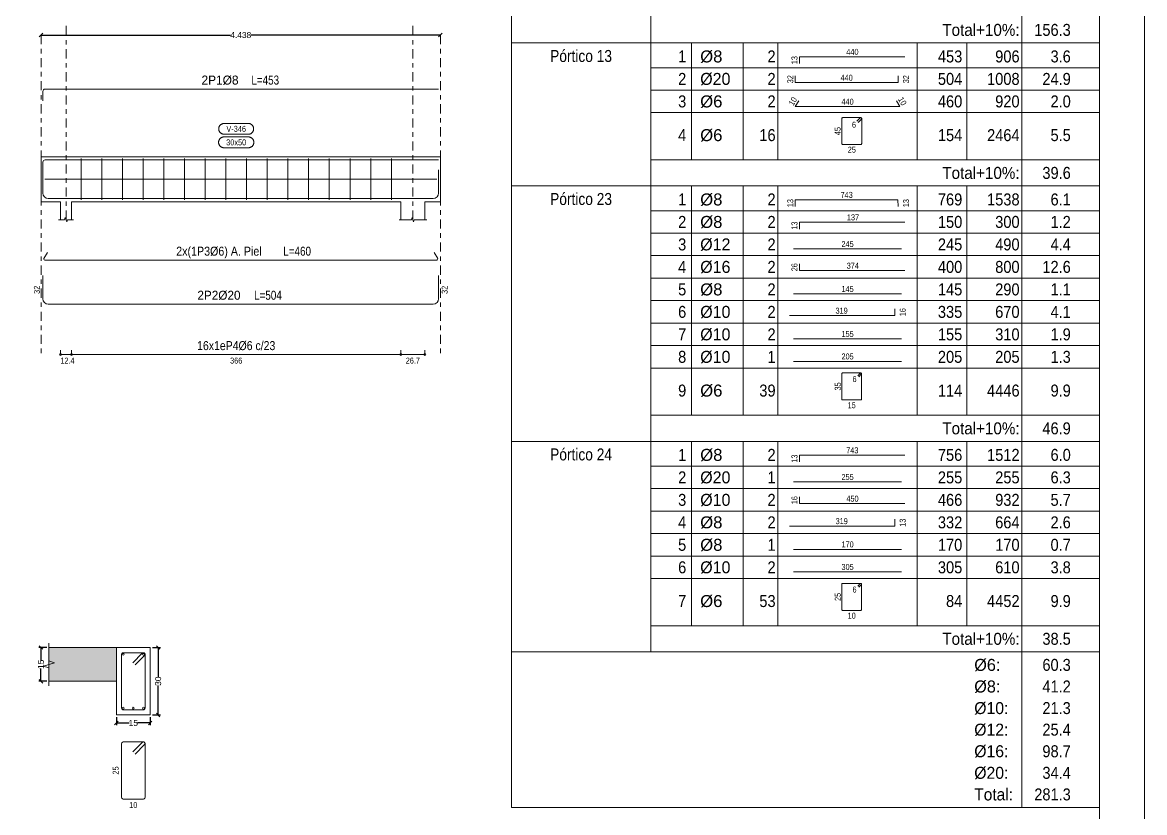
# Model space of a CAD drawing. Header units: millimetres. Extents: x 3 to 479, y -191 to 120.
# Drawn here: x 134.79 to 159.73, y -17.7 to -0.13 of the extents above; entities that cross this region are included whole.
import ezdxf
from ezdxf.enums import TextEntityAlignment as Align

# ---------------------------------------------------------------- set-up
doc = ezdxf.new("R2010")
doc.units = ezdxf.units.MM
doc.linetypes.add('CYPE_RAYAPUNTO', pattern=[0.4125, 0.2025, -0.105, 0, -0.105])
for name, color, linetype, lineweight in [('ALZ_ARM_LONG_ARM_TEXTOS', 3, 'Continuous', 9), ('ALZ_ARM_LONG_TXT_LONG', 3, 'Continuous', 9), ('ALZ_ARM_TRANS_TXT_EST', 3, 'Continuous', 9), ('ALZ_CONT_NUDOS', 122, 'Continuous', 9), ('ALZ_CONT_VIG_HORMIGON', 2, 'Continuous', 9), ('ALZ_COT_COT_ANCLAJES', 3, 'Continuous', 0), ('ALZ_COT_COT_EST', 3, 'Continuous', 0), ('ALZ_COT_COT_LIN_APOYOS', 2, 'CYPE_RAYAPUNTO', 0), ('ALZ_COT_LONGITUD_PROYECTADA', 122, 'Continuous', 0), ('ALZ_COT_TEXTOS_ESTRIBOS', 122, 'Continuous', 0), ('ALZ_REF_COT_LIN_AUX_COTA', 2, 'CYPE_RAYAPUNTO', 9), ('ALZ_REF_REF_NOMBRE', 3, 'Continuous', 9), ('ALZ_REF_TEXTO_REF_NOMBRE', 3, 'Continuous', 9), ('ARM_LONGITUDINAL_Ø20', 30, 'Continuous', 9), ('ARM_LONGITUDINAL_Ø6', 151, 'Continuous', 9), ('ARM_LONGITUDINAL_Ø8', 32, 'Continuous', 9), ('ARM_TRANSVERSAL_Ø6', 151, 'Continuous', 9), ('DESPIECES_TABLA', 7, 'Continuous', 9), ('RECUAD_LIMITES', 2, 'Continuous', 0), ('RECUAD_MARCO', 1, 'Continuous', 20), ('SEC_CONT_FORJADOS_SECCION', 8, 'Continuous', 9), ('SEC_CONT_VIG_HORMIGON_SECCION', 2, 'Continuous', 9), ('SEC_COTAS_SEC_DIM_VIGA', 122, 'Continuous', 0), ('SEC_COTAS_TEXTOS_DESPIECE_ESTRIBADO', 122, 'Continuous', 0), ('TABLAS', 1, 'Continuous', 9), ('TEXTO_TABLAS', 1, 'Continuous', 0), ('TEXTOS_COTAS_DESPIECES_TABLA', 1, 'Continuous', 0)]:
    doc.layers.add(name, color=color, linetype=linetype, lineweight=lineweight)
doc.styles.add('CYPETXT_0.2_romans', font='arial.ttf', dxfattribs={"height": 0.133333})
doc.styles.add('CYPETXT_romans', font='arial.ttf', dxfattribs={"height": 0.2})
doc.dimstyles.new('cype_oblique', dxfattribs={"dimtxt": 0.18, "dimasz": 0.18, "dimexe": 0.05, "dimexo": 0.05, "dimgap": 0, "dimtad": 0, "dimdec": 4, "dimzin": 0, "dimdsep": 46, "dimtxsty": 'CYPETXT_0.2_romans', "dimblk": 'OBLIQUE', "dimtsz": 0.04, "dimcen": 0.09, "dimadec": 0, "dimazin": 0, "dimtfac": 1, "dimtdec": 4, "dimtofl": 0, "dimtmove": 2, "dimatfit": 3, "dimfxl": 1, "dimtolj": 1, "dimtzin": 0, "dimarcsym": 0})

# ---------------------------------------------------------------- blocks, each defined once
blk = doc.blocks.new('*D942')
at = {"layer": 'ALZ_COT_LONGITUD_PROYECTADA', "color": 0, "lineweight": -2, "transparency": 16777216}
for p, q in [((135.162, -0.454), (135.242, -0.374)), ((135.202, -0.414), (139.412, -0.414)), ((144.079, -0.414), (139.868, -0.414)), ((144.039, -0.454), (144.119, -0.374))]:
    blk.add_line(p, q, dxfattribs=at)
at = {"layer": 'Defpoints', "color": 0, "transparency": 16777216}
for p in [(135.202, -0.414), (135.202, -0.414), (144.079, -0.414)]:
    blk.add_point(p, dxfattribs=at)
at = {"layer": 'ALZ_COT_LONGITUD_PROYECTADA', "color": 0, "transparency": 16777216, "insert": (139.64, -0.414), "char_height": 0.1333, "attachment_point": 5, "style": 'CYPETXT_0.2_romans'}
blk.add_mtext('\\A1;4.438', dxfattribs=at)
blk = doc.blocks.new('_OBLIQUE')
at = {"color": 0, "linetype": 'ByBlock', "lineweight": -2}
blk.add_line((-0.5, -0.5), (0.5, 0.5), dxfattribs=at)
blk = doc.blocks.new('*D964')
at = {"layer": 'Defpoints', "color": 0, "transparency": 16777216}
for p in [(136.876, -15.531), (137.626, -15.531), (137.626, -15.709)]:
    blk.add_point(p, dxfattribs=at)
at = {"layer": 'SEC_COTAS_SEC_DIM_VIGA', "color": 0, "lineweight": -2, "transparency": 16777216}
for p, q in [((136.836, -15.749), (136.916, -15.669)), ((136.876, -15.581), (136.876, -15.759)), ((136.876, -15.709), (137.162, -15.709)), ((137.626, -15.709), (137.341, -15.709)), ((137.586, -15.749), (137.666, -15.669)), ((137.626, -15.581), (137.626, -15.759))]:
    blk.add_line(p, q, dxfattribs=at)
at = {"layer": 'SEC_COTAS_SEC_DIM_VIGA', "color": 0, "transparency": 16777216, "insert": (137.251, -15.709), "char_height": 0.1333, "attachment_point": 5, "style": 'CYPETXT_0.2_romans'}
blk.add_mtext('\\A1;15', dxfattribs=at)
blk = doc.blocks.new('*D965')
at = {"layer": 'Defpoints', "color": 0, "transparency": 16777216}
for p in [(135.199, -14.031), (135.376, -14.031), (135.376, -14.781)]:
    blk.add_point(p, dxfattribs=at)
at = {"layer": 'SEC_COTAS_SEC_DIM_VIGA', "color": 0, "lineweight": -2, "transparency": 16777216}
for p, q in [((135.326, -14.031), (135.149, -14.031)), ((135.239, -14.071), (135.159, -13.991)), ((135.199, -14.031), (135.199, -14.317)), ((135.199, -14.781), (135.199, -14.496)), ((135.326, -14.781), (135.149, -14.781)), ((135.239, -14.821), (135.159, -14.741))]:
    blk.add_line(p, q, dxfattribs=at)
at = {"layer": 'SEC_COTAS_SEC_DIM_VIGA', "color": 0, "transparency": 16777216, "insert": (135.199, -14.406), "char_height": 0.1333, "attachment_point": 5, "rotation": 90, "style": 'CYPETXT_0.2_romans'}
blk.add_mtext('\\A1;15', dxfattribs=at)
blk = doc.blocks.new('*D966')
at = {"layer": 'Defpoints', "color": 0, "transparency": 16777216}
for p in [(137.626, -14.031), (137.804, -14.031), (137.626, -15.531)]:
    blk.add_point(p, dxfattribs=at)
at = {"layer": 'SEC_COTAS_SEC_DIM_VIGA', "color": 0, "lineweight": -2, "transparency": 16777216}
for p, q in [((137.676, -14.031), (137.854, -14.031)), ((137.844, -14.071), (137.764, -13.991)), ((137.804, -14.031), (137.804, -14.686)), ((137.804, -15.531), (137.804, -14.877)), ((137.676, -15.531), (137.854, -15.531)), ((137.844, -15.571), (137.764, -15.491))]:
    blk.add_line(p, q, dxfattribs=at)
at = {"layer": 'SEC_COTAS_SEC_DIM_VIGA', "color": 0, "transparency": 16777216, "insert": (137.804, -14.781), "char_height": 0.1333, "attachment_point": 5, "rotation": 90, "style": 'CYPETXT_0.2_romans'}
blk.add_mtext('\\A1;30', dxfattribs=at)

msp = doc.modelspace()

# ---------------------------------------------------------------- hatches: boundary and pattern name
at = {"layer": 'SEC_CONT_FORJADOS_SECCION', "true_color": 0xdad7d3}
msp.add_hatch(color=254, dxfattribs=at).paths.add_polyline_path([(135.37638, -14.78136), (136.87638, -14.78136), (136.87638, -14.03136), (135.37638, -14.03136)])

# ---------------------------------------------------------------- linework, layer by layer
at = {"layer": 'ALZ_CONT_NUDOS'}
for p, q in [((135.63061, -4.11866), (135.63061, -4.51866)), ((135.87952, -4.11866), (135.87952, -4.51866)), ((143.19778, -4.11866), (143.19778, -4.51866)), ((143.73264, -4.11866), (143.73264, -4.51866))]:
    msp.add_line(p, q, dxfattribs=at)
for points in [[(135.87952, -3.11866), (135.63061, -3.11866), (135.20168, -3.11866), (135.20168, -4.11866), (135.63061, -4.11866)], [(143.19778, -3.11866), (143.73264, -3.11866), (144.0786, -3.11866), (144.0786, -4.11866), (143.73264, -4.11866)], [(135.59061, -4.51866), (135.72506, -4.51866), (135.74006, -4.46866), (135.77006, -4.56866), (135.78506, -4.51866), (135.91952, -4.51866)], [(143.15778, -4.51866), (143.43521, -4.51866), (143.45021, -4.46866), (143.48021, -4.56866), (143.49521, -4.51866), (143.77264, -4.51866)]]:
    msp.add_lwpolyline(points, dxfattribs=at)
at = {"layer": 'ALZ_CONT_VIG_HORMIGON'}
for p, q in [((135.87952, -3.11866), (143.19778, -3.11866)), ((135.87952, -4.11866), (143.19778, -4.11866))]:
    msp.add_line(p, q, dxfattribs=at)
at = {"layer": 'ALZ_COT_COT_EST'}
for p, q in [((135.63061, -7.51866), (135.63061, -7.41866)), ((135.87952, -7.51866), (135.87952, -7.41866)), ((143.19778, -7.51866), (143.19778, -7.41866))]:
    msp.add_line(p, q, dxfattribs=at)
for points in [[(135.63061, -7.51866), (135.87952, -7.51866), (135.87952, -7.41866)], [(135.87952, -7.51866), (143.19778, -7.51866), (143.19778, -7.41866)], [(143.19778, -7.51866), (143.73264, -7.51866), (143.73264, -7.41866)]]:
    msp.add_lwpolyline(points, dxfattribs=at)
for centre in [(135.63061, -7.51866), (135.87952, -7.51866), (135.87952, -7.51866), (143.19778, -7.51866), (143.19778, -7.51866), (143.73264, -7.51866)]:
    msp.add_circle(centre, 0.02, dxfattribs=at)
at = {"layer": 'ALZ_COT_COT_LIN_APOYOS'}
for p, q in [((135.20168, -0.41404), (135.20168, -7.51866)), ((144.0786, -0.41404), (144.0786, -7.51866))]:
    msp.add_line(p, q, dxfattribs=at)
at = {"layer": 'ALZ_REF_COT_LIN_AUX_COTA'}
for p, q in [((135.75506, -0.41404), (135.75506, -0.11404)), ((143.46521, -0.41404), (143.46521, -0.11404)), ((135.75506, -4.51866), (135.75506, -0.41404)), ((143.46521, -4.51866), (143.46521, -0.41404))]:
    msp.add_line(p, q, dxfattribs=at)
at = {"layer": 'ALZ_REF_REF_NOMBRE'}
for points in [[(139.80665, -2.37866), (139.81466, -2.37893), (139.82264, -2.37973), (139.83055, -2.38106), (139.83835, -2.38292), (139.84601, -2.3853), (139.85349, -2.38818), (139.86077, -2.39156), (139.8678, -2.39541), (139.87456, -2.39972), (139.88102, -2.40448), (139.88714, -2.40966), (139.89291, -2.41523), (139.89829, -2.42118), (139.90326, -2.42748), (139.90779, -2.43409), (139.91188, -2.44099), (139.9155, -2.44815), (139.91863, -2.45553), (139.92126, -2.4631), (139.92338, -2.47084), (139.92498, -2.4787), (139.92605, -2.48665), (139.92658, -2.49465), (139.92658, -2.50267), (139.92605, -2.51067), (139.92498, -2.51862), (139.92338, -2.52648), (139.92126, -2.53421), (139.91863, -2.54179), (139.9155, -2.54917), (139.91188, -2.55633), (139.90779, -2.56323), (139.90326, -2.56984), (139.89829, -2.57613), (139.89291, -2.58208), (139.88714, -2.58766), (139.88102, -2.59283), (139.87456, -2.59759), (139.8678, -2.60191), (139.86077, -2.60576), (139.85349, -2.60914), (139.84601, -2.61202), (139.83835, -2.61439), (139.83055, -2.61625), (139.82264, -2.61759), (139.81466, -2.61839), (139.80665, -2.61866), (139.27065, -2.61866), (139.26263, -2.61839), (139.25465, -2.61759), (139.24675, -2.61625), (139.23894, -2.61439), (139.23128, -2.61202), (139.2238, -2.60914), (139.21653, -2.60576), (139.20949, -2.60191), (139.20273, -2.59759), (139.19628, -2.59283), (139.19015, -2.58766), (139.18439, -2.58208), (139.17901, -2.57613), (139.17404, -2.56984), (139.1695, -2.56323), (139.16541, -2.55633), (139.1618, -2.54917), (139.15867, -2.54179), (139.15604, -2.53421), (139.15392, -2.52648), (139.15232, -2.51862), (139.15125, -2.51067), (139.15071, -2.50267), (139.15071, -2.49465), (139.15125, -2.48665), (139.15232, -2.4787), (139.15392, -2.47084), (139.15604, -2.4631), (139.15867, -2.45553), (139.1618, -2.44815), (139.16541, -2.44099), (139.1695, -2.43409), (139.17404, -2.42748), (139.17901, -2.42118), (139.18439, -2.41523), (139.19015, -2.40966), (139.19628, -2.40448), (139.20273, -2.39972), (139.20949, -2.39541), (139.21653, -2.39156), (139.2238, -2.38818), (139.23128, -2.3853), (139.23894, -2.38292), (139.24675, -2.38106), (139.25465, -2.37973), (139.26263, -2.37893), (139.27065, -2.37866), (139.80665, -2.37866)], [(139.81165, -2.67866), (139.81966, -2.67893), (139.82764, -2.67973), (139.83555, -2.68106), (139.84335, -2.68292), (139.85101, -2.6853), (139.85849, -2.68818), (139.86577, -2.69156), (139.8728, -2.69541), (139.87956, -2.69972), (139.88602, -2.70448), (139.89214, -2.70966), (139.89791, -2.71523), (139.90329, -2.72118), (139.90826, -2.72748), (139.91279, -2.73409), (139.91688, -2.74099), (139.9205, -2.74815), (139.92363, -2.75553), (139.92626, -2.7631), (139.92838, -2.77084), (139.92998, -2.7787), (139.93105, -2.78665), (139.93158, -2.79465), (139.93158, -2.80267), (139.93105, -2.81067), (139.92998, -2.81862), (139.92838, -2.82648), (139.92626, -2.83421), (139.92363, -2.84179), (139.9205, -2.84917), (139.91688, -2.85633), (139.91279, -2.86323), (139.90826, -2.86984), (139.90329, -2.87613), (139.89791, -2.88208), (139.89214, -2.88766), (139.88602, -2.89283), (139.87956, -2.89759), (139.8728, -2.90191), (139.86577, -2.90576), (139.85849, -2.90914), (139.85101, -2.91202), (139.84335, -2.91439), (139.83555, -2.91625), (139.82764, -2.91759), (139.81966, -2.91839), (139.81165, -2.91866), (139.26565, -2.91866), (139.25763, -2.91839), (139.24965, -2.91759), (139.24175, -2.91625), (139.23394, -2.91439), (139.22628, -2.91202), (139.2188, -2.90914), (139.21153, -2.90576), (139.20449, -2.90191), (139.19773, -2.89759), (139.19128, -2.89283), (139.18515, -2.88766), (139.17939, -2.88208), (139.17401, -2.87613), (139.16904, -2.86984), (139.1645, -2.86323), (139.16041, -2.85633), (139.1568, -2.84917), (139.15367, -2.84179), (139.15104, -2.83421), (139.14892, -2.82648), (139.14732, -2.81862), (139.14625, -2.81067), (139.14571, -2.80267), (139.14571, -2.79465), (139.14625, -2.78665), (139.14732, -2.7787), (139.14892, -2.77084), (139.15104, -2.7631), (139.15367, -2.75553), (139.1568, -2.74815), (139.16041, -2.74099), (139.1645, -2.73409), (139.16904, -2.72748), (139.17401, -2.72118), (139.17939, -2.71523), (139.18515, -2.70966), (139.19128, -2.70448), (139.19773, -2.69972), (139.20449, -2.69541), (139.21153, -2.69156), (139.2188, -2.68818), (139.22628, -2.6853), (139.23394, -2.68292), (139.24175, -2.68106), (139.24965, -2.67973), (139.25763, -2.67893), (139.26565, -2.67866), (139.81165, -2.67866)]]:
    msp.add_lwpolyline(points, close=True, dxfattribs=at)
at = {"layer": 'ARM_LONGITUDINAL_Ø20'}
for points in [[(144.0386, -3.40666), (144.0386, -3.92666), (144.02946, -3.97258), (144.00345, -4.01151), (143.96452, -4.03752), (143.9186, -4.04666), (135.36168, -4.04666), (135.31576, -4.03752), (135.27683, -4.01151), (135.25082, -3.97258), (135.24168, -3.92666), (135.24168, -3.40666)], [(144.0386, -5.75866), (144.0386, -6.27866), (144.02946, -6.32458), (144.00345, -6.36351), (143.96452, -6.38952), (143.9186, -6.39866), (135.36168, -6.39866), (135.31576, -6.38952), (135.27683, -6.36351), (135.25082, -6.32458), (135.24168, -6.27866), (135.24168, -5.75866)]]:
    msp.add_lwpolyline(points, dxfattribs=at)
at = {"layer": 'ARM_LONGITUDINAL_Ø6'}
for points in [[(135.28325, -3.61866), (143.99703, -3.61866)], [(135.34168, -5.24545), (135.26247, -5.38266), (135.26498, -5.39688), (135.27219, -5.40938), (135.28325, -5.41866), (143.99703, -5.41866), (144.00809, -5.40938), (144.0153, -5.39688), (144.01781, -5.38266), (143.9386, -5.24545)]]:
    msp.add_lwpolyline(points, dxfattribs=at)
at = {"layer": 'ARM_LONGITUDINAL_Ø8'}
for points in [[(144.0386, -1.61404), (135.28968, -1.61404), (135.27132, -1.6177), (135.25574, -1.6281), (135.24534, -1.64367), (135.24168, -1.66204), (135.24168, -1.87404)], [(144.0386, -3.19066), (135.28968, -3.19066), (135.27132, -3.19431), (135.25574, -3.20472), (135.24534, -3.22029), (135.24168, -3.23866), (135.24168, -3.45066)]]:
    msp.add_lwpolyline(points, dxfattribs=at)
for centre in [(137.02638, -14.18136), (137.47638, -14.18136), (137.02638, -15.38136), (137.25138, -15.38136), (137.47638, -15.38136)]:
    msp.add_circle(centre, 0.02, dxfattribs=at)
at = {"layer": 'ARM_TRANSVERSAL_Ø6'}
for p, q in [((136.08865, -3.15866), (136.08865, -4.07866)), ((136.54865, -3.15866), (136.54865, -4.07866)), ((137.00865, -3.15866), (137.00865, -4.07866)), ((137.46865, -3.15866), (137.46865, -4.07866)), ((137.92865, -3.15866), (137.92865, -4.07866)), ((138.38865, -3.15866), (138.38865, -4.07866)), ((138.84865, -3.15866), (138.84865, -4.07866)), ((139.30865, -3.15866), (139.30865, -4.07866)), ((139.76865, -3.15866), (139.76865, -4.07866)), ((140.22865, -3.15866), (140.22865, -4.07866)), ((140.68865, -3.15866), (140.68865, -4.07866)), ((141.14865, -3.15866), (141.14865, -4.07866)), ((141.60865, -3.15866), (141.60865, -4.07866)), ((142.06865, -3.15866), (142.06865, -4.07866)), ((142.52865, -3.15866), (142.52865, -4.07866)), ((142.98865, -3.15866), (142.98865, -4.07866))]:
    msp.add_line(p, q, dxfattribs=at)
for points in [[(137.289, -14.41824), (137.50113, -14.20611), (137.50549, -14.20081), (137.50872, -14.19476), (137.51071, -14.18819), (137.51138, -14.18136), (137.51071, -14.17454), (137.50872, -14.16797), (137.50549, -14.16192), (137.50113, -14.15662), (137.49583, -14.15226), (137.48978, -14.14903), (137.48321, -14.14704), (137.47638, -14.14636), (137.02638, -14.14636), (137.01299, -14.14903), (137.00164, -14.15662), (136.99405, -14.16797), (136.99138, -14.18136), (136.99138, -15.38136), (136.99405, -15.39476), (137.00164, -15.40611), (137.01299, -15.4137), (137.02638, -15.41636), (137.47638, -15.41636), (137.48978, -15.4137), (137.50113, -15.40611), (137.50872, -15.39476), (137.51138, -15.38136), (137.51138, -14.18136), (137.51071, -14.17454), (137.50872, -14.16797), (137.50549, -14.16192), (137.50113, -14.15662), (137.49583, -14.15226), (137.48978, -14.14903), (137.48321, -14.14704), (137.47638, -14.14636), (137.47091, -14.14679), (137.46557, -14.14808), (137.4605, -14.15018), (137.45581, -14.15305), (137.45164, -14.15662), (137.2395, -14.36875)], [(137.289, -16.40258), (137.50113, -16.19045), (137.50549, -16.18514), (137.50872, -16.17909), (137.51071, -16.17253), (137.51138, -16.1657), (137.51071, -16.15887), (137.50872, -16.1523), (137.50549, -16.14625), (137.50113, -16.14095), (137.49583, -16.1366), (137.48978, -16.13336), (137.48321, -16.13137), (137.47638, -16.1307), (137.02638, -16.1307), (137.01299, -16.13336), (137.00164, -16.14095), (136.99405, -16.1523), (136.99138, -16.1657), (136.99138, -17.3657), (136.99405, -17.37909), (137.00164, -17.39045), (137.01299, -17.39803), (137.02638, -17.4007), (137.47638, -17.4007), (137.48978, -17.39803), (137.50113, -17.39045), (137.50872, -17.37909), (137.51138, -17.3657), (137.51138, -16.1657), (137.51071, -16.15887), (137.50872, -16.1523), (137.50549, -16.14625), (137.50113, -16.14095), (137.49583, -16.1366), (137.48978, -16.13336), (137.48321, -16.13137), (137.47638, -16.1307), (137.47091, -16.13113), (137.46557, -16.13241), (137.4605, -16.13451), (137.45581, -16.13738), (137.45164, -16.14095), (137.2395, -16.35308)]]:
    msp.add_lwpolyline(points, dxfattribs=at)
at = {"layer": 'DESPIECES_TABLA'}
for points in [[(152.0579, -1.04603), (152.0579, -0.89603), (154.40271, -0.89603)], [(151.96317, -1.32009), (151.96317, -1.47009), (154.25469, -1.47009), (154.25469, -1.32009)], [(152.04219, -1.8743), (151.96719, -2.00421), (154.29066, -2.00421), (154.21566, -1.8743)], [(153.36676, -2.35711), (153.43758, -2.28629), (153.44032, -2.28295), (153.44235, -2.27914), (153.44361, -2.27501), (153.44403, -2.27071), (153.44361, -2.26641), (153.44235, -2.26228), (153.44032, -2.25847), (153.43758, -2.25513), (153.43424, -2.25239), (153.43043, -2.25035), (153.42629, -2.2491), (153.422, -2.24867), (153.0249, -2.24867), (153.01647, -2.25035), (153.00932, -2.25513), (153.00454, -2.26228), (153.00287, -2.27071), (153.00287, -2.82664), (153.00454, -2.83507), (153.00932, -2.84222), (153.01647, -2.847), (153.0249, -2.84867), (153.422, -2.84867), (153.43043, -2.847), (153.43758, -2.84222), (153.44235, -2.83507), (153.44403, -2.82664), (153.44403, -2.27071), (153.44361, -2.26641), (153.44235, -2.26228), (153.44032, -2.25847), (153.43758, -2.25513), (153.43424, -2.25239), (153.43043, -2.25035), (153.42629, -2.2491), (153.422, -2.24867), (153.4177, -2.2491), (153.41356, -2.25035), (153.40975, -2.25239), (153.40641, -2.25513), (153.33559, -2.32595)], [(151.96427, -4.22551), (151.96427, -4.07551), (154.24618, -4.07551), (154.25358, -4.22551)], [(152.05732, -4.72578), (152.05732, -4.57578), (154.40278, -4.57578)], [(151.92893, -5.17016), (154.32893, -5.17016)], [(152.05754, -5.50088), (152.05754, -5.65088), (154.40275, -5.65088)], [(151.92893, -6.17016), (154.32893, -6.17016)], [(151.83666, -6.65092), (154.17866, -6.65092), (154.17866, -6.50092)], [(151.92893, -7.17016), (154.32893, -7.17016)], [(151.92893, -7.67016), (154.32893, -7.67016)], [(153.37847, -8.01243), (153.4346, -7.9563), (153.43677, -7.95366), (153.43838, -7.95064), (153.43938, -7.94736), (153.43971, -7.94396), (153.43938, -7.94055), (153.43838, -7.93727), (153.43677, -7.93425), (153.4346, -7.93161), (153.43195, -7.92944), (153.42893, -7.92782), (153.42565, -7.92683), (153.42225, -7.92649), (153.01862, -7.92649), (153.01194, -7.92782), (153.00628, -7.93161), (153.00249, -7.93727), (153.00116, -7.94396), (153.00116, -8.50903), (153.00249, -8.51571), (153.00628, -8.52138), (153.01194, -8.52516), (153.01862, -8.52649), (153.42225, -8.52649), (153.42893, -8.52516), (153.4346, -8.52138), (153.43838, -8.51571), (153.43971, -8.50903), (153.43971, -7.94396), (153.43938, -7.94055), (153.43838, -7.93727), (153.43677, -7.93425), (153.4346, -7.93161), (153.43195, -7.92944), (153.42893, -7.92782), (153.42565, -7.92683), (153.42225, -7.92649), (153.41884, -7.92683), (153.41556, -7.92782), (153.41255, -7.92944), (153.4099, -7.93161), (153.35377, -7.98774)], [(152.05801, -9.90608), (152.05801, -9.75608), (154.40269, -9.75608)], [(151.92893, -10.35016), (154.32893, -10.35016)], [(152.05784, -10.68101), (152.05784, -10.83101), (154.40271, -10.83101)], [(151.83667, -11.33096), (154.17857, -11.33096), (154.17857, -11.18096)], [(151.92893, -11.85016), (154.32893, -11.85016)], [(151.92893, -12.35016), (154.32893, -12.35016)], [(153.37843, -12.69252), (153.43461, -12.63634), (153.43678, -12.63369), (153.4384, -12.63067), (153.43939, -12.62739), (153.43973, -12.62398), (153.43939, -12.62057), (153.4384, -12.61729), (153.43678, -12.61427), (153.43461, -12.61162), (153.43196, -12.60945), (153.42894, -12.60783), (153.42566, -12.60684), (153.42225, -12.6065), (153.01865, -12.6065), (153.01196, -12.60783), (153.00629, -12.61162), (153.0025, -12.61729), (153.00117, -12.62398), (153.00117, -13.18902), (153.0025, -13.19571), (153.00629, -13.20138), (153.01196, -13.20517), (153.01865, -13.2065), (153.42225, -13.2065), (153.42894, -13.20517), (153.43461, -13.20138), (153.4384, -13.19571), (153.43973, -13.18902), (153.43973, -12.62398), (153.43939, -12.62057), (153.4384, -12.61729), (153.43678, -12.61427), (153.43461, -12.61162), (153.43196, -12.60945), (153.42894, -12.60783), (153.42566, -12.60684), (153.42225, -12.6065), (153.41884, -12.60684), (153.41556, -12.60783), (153.41254, -12.60945), (153.40989, -12.61162), (153.35371, -12.6678)]]:
    msp.add_lwpolyline(points, dxfattribs=at)
at = {"layer": 'RECUAD_LIMITES'}
msp.add_lwpolyline([(100.33093, -31.84816), (159.73093, -31.84816), (159.73093, 10.15184), (100.33093, 10.15184), (100.33093, -31.84816)], close=True, dxfattribs=at)
at = {"layer": 'RECUAD_MARCO'}
msp.add_lwpolyline([(102.83093, -30.84816), (158.73093, -30.84816), (158.73093, 9.15184), (102.83093, 9.15184), (102.83093, -30.84816)], close=True, dxfattribs=at)
at = {"layer": 'SEC_CONT_FORJADOS_SECCION'}
for points in [[(135.37638, -14.88136), (135.37638, -14.48136), (135.25138, -14.44386), (135.50138, -14.36886), (135.37638, -14.33136), (135.37638, -13.93136)], [(135.37638, -14.78136), (136.87638, -14.78136), (136.87638, -14.03136), (135.37638, -14.03136)]]:
    msp.add_lwpolyline(points, dxfattribs=at)
at = {"layer": 'SEC_CONT_FORJADOS_SECCION', "color": 254, "true_color": 0xdad7d3}
msp.add_lwpolyline([(135.37638, -14.78136), (136.87638, -14.78136), (136.87638, -14.03136), (135.37638, -14.03136)], close=True, dxfattribs=at)
at = {"layer": 'SEC_CONT_VIG_HORMIGON_SECCION'}
msp.add_lwpolyline([(137.62638, -14.03136), (136.87638, -14.03136), (136.87638, -15.53136), (137.62638, -15.53136), (137.62638, -14.03136)], close=True, dxfattribs=at)
at = {"layer": 'TABLAS'}
for p, q in [((145.65493, -0.53816), (145.65493, 8.04184)), ((148.75493, -0.53816), (148.75493, 8.04184)), ((157.00293, -0.53816), (157.00293, 8.04184)), ((158.73093, -0.53816), (158.73093, 8.04184)), ((145.65493, -0.63816), (145.65493, -0.53816)), ((145.65493, -0.58816), (158.73093, -0.58816)), ((145.65493, -3.71816), (145.65493, -0.63816)), ((148.75493, -0.63816), (148.75493, -0.53816)), ((148.75493, -3.71816), (148.75493, -0.63816)), ((149.65893, -0.63816), (149.65893, -0.58816)), ((149.65893, -3.18816), (149.65893, -0.63816)), ((150.80693, -0.63816), (150.80693, -0.58816)), ((150.80693, -3.18816), (150.80693, -0.63816)), ((151.57893, -0.63816), (151.57893, -0.58816)), ((151.57893, -3.18816), (151.57893, -0.63816)), ((154.67893, -0.63816), (154.67893, -0.58816)), ((154.67893, -3.18816), (154.67893, -0.63816)), ((155.78293, -0.63816), (155.78293, -0.58816)), ((155.78293, -3.18816), (155.78293, -0.63816)), ((157.00293, -0.63816), (157.00293, -0.53816)), ((157.00293, -3.71816), (157.00293, -0.63816)), ((158.73093, -0.63816), (158.73093, -0.53816)), ((158.73093, -3.71816), (158.73093, -0.63816)), ((148.75493, -3.18816), (158.73093, -3.18816)), ((145.65493, -3.81816), (145.65493, -3.71816)), ((148.75493, -3.81816), (148.75493, -3.71816)), ((157.00293, -3.81816), (157.00293, -3.71816)), ((158.73093, -3.81816), (158.73093, -3.71816)), ((145.65493, -3.76816), (158.73093, -3.76816)), ((145.65493, -9.39816), (145.65493, -3.81816)), ((148.75493, -9.39816), (148.75493, -3.81816)), ((149.65893, -3.81816), (149.65893, -3.76816)), ((149.65893, -8.86816), (149.65893, -3.81816)), ((150.80693, -3.81816), (150.80693, -3.76816)), ((150.80693, -8.86816), (150.80693, -3.81816)), ((151.57893, -3.81816), (151.57893, -3.76816)), ((151.57893, -8.86816), (151.57893, -3.81816)), ((154.67893, -3.81816), (154.67893, -3.76816)), ((154.67893, -8.86816), (154.67893, -3.81816)), ((155.78293, -3.81816), (155.78293, -3.76816)), ((155.78293, -8.86816), (155.78293, -3.81816)), ((157.00293, -9.39816), (157.00293, -3.81816)), ((158.73093, -9.39816), (158.73093, -3.81816)), ((148.75493, -8.86816), (158.73093, -8.86816)), ((145.65493, -9.49816), (145.65493, -9.39816)), ((145.65493, -9.44816), (158.73093, -9.44816)), ((148.75493, -9.49816), (148.75493, -9.39816)), ((149.65893, -9.49816), (149.65893, -9.44816)), ((150.80693, -9.49816), (150.80693, -9.44816)), ((151.57893, -9.49816), (151.57893, -9.44816)), ((154.67893, -9.49816), (154.67893, -9.44816)), ((155.78293, -9.49816), (155.78293, -9.44816)), ((157.00293, -9.49816), (157.00293, -9.39816)), ((158.73093, -9.49816), (158.73093, -9.39816)), ((145.65493, -14.07816), (145.65493, -9.49816)), ((148.75493, -14.07816), (148.75493, -9.49816)), ((149.65893, -13.54816), (149.65893, -9.49816)), ((150.80693, -13.54816), (150.80693, -9.49816)), ((151.57893, -13.54816), (151.57893, -9.49816)), ((154.67893, -13.54816), (154.67893, -9.49816)), ((155.78293, -13.54816), (155.78293, -9.49816)), ((157.00293, -14.07816), (157.00293, -9.49816)), ((158.73093, -14.07816), (158.73093, -9.49816)), ((148.75493, -13.54816), (158.73093, -13.54816)), ((145.65493, -14.17816), (145.65493, -14.07816)), ((145.65493, -14.12816), (158.73093, -14.12816)), ((145.65493, -14.65816), (145.65493, -14.17816)), ((148.75493, -14.12816), (148.75493, -14.07816)), ((157.00293, -14.17816), (157.00293, -14.07816)), ((157.00293, -14.65816), (157.00293, -14.17816)), ((158.73093, -14.17816), (158.73093, -14.07816)), ((158.73093, -14.65816), (158.73093, -14.17816)), ((145.65493, -15.13816), (145.65493, -14.65816)), ((157.00293, -15.13816), (157.00293, -14.65816)), ((158.73093, -15.13816), (158.73093, -14.65816)), ((145.65493, -15.61816), (145.65493, -15.13816)), ((157.00293, -15.61816), (157.00293, -15.13816)), ((158.73093, -15.61816), (158.73093, -15.13816)), ((145.65493, -16.09816), (145.65493, -15.61816)), ((157.00293, -16.09816), (157.00293, -15.61816)), ((158.73093, -16.09816), (158.73093, -15.61816)), ((145.65493, -16.57816), (145.65493, -16.09816)), ((157.00293, -16.57816), (157.00293, -16.09816)), ((158.73093, -16.57816), (158.73093, -16.09816)), ((145.65493, -17.05816), (145.65493, -16.57816)), ((157.00293, -17.05816), (157.00293, -16.57816)), ((158.73093, -17.05816), (158.73093, -16.57816)), ((145.65493, -17.58816), (145.65493, -17.05816)), ((157.00293, -17.58816), (157.00293, -17.05816)), ((158.73093, -17.58816), (158.73093, -17.05816)), ((145.65493, -17.58816), (158.73093, -17.58816))]:
    msp.add_line(p, q, dxfattribs=at)
at = {"layer": 'TEXTO_TABLAS'}
for p, q in [((148.75493, -1.13816), (158.73093, -1.13816)), ((148.75493, -1.63816), (158.73093, -1.63816)), ((148.75493, -2.13816), (158.73093, -2.13816)), ((148.75493, -4.31816), (158.73093, -4.31816)), ((148.75493, -4.81816), (158.73093, -4.81816)), ((148.75493, -5.31816), (158.73093, -5.31816)), ((148.75493, -5.81816), (158.73093, -5.81816)), ((148.75493, -6.31816), (158.73093, -6.31816)), ((148.75493, -6.81816), (158.73093, -6.81816)), ((148.75493, -7.31816), (158.73093, -7.31816)), ((148.75493, -7.81816), (158.73093, -7.81816)), ((148.75493, -9.99816), (158.73093, -9.99816)), ((148.75493, -10.49816), (158.73093, -10.49816)), ((148.75493, -10.99816), (158.73093, -10.99816)), ((148.75493, -11.49816), (158.73093, -11.49816)), ((148.75493, -11.99816), (158.73093, -11.99816)), ((148.75493, -12.49816), (158.73093, -12.49816))]:
    msp.add_line(p, q, dxfattribs=at)

# ---------------------------------------------------------------- texts
at = {"layer": 'ALZ_ARM_LONG_ARM_TEXTOS', "style": 'CYPETXT_romans'}
for s, width, p in [('2P1%%c8', 0.947337, (139.17914, -1.51404)), ('2x(1P3%%c6) A. Piel', 0.849696, (139.15514, -5.31866)), ('2P2%%c20', 0.935124, (139.15514, -6.29866))]:
    msp.add_text(s, height=0.2, dxfattribs=dict(at, width=width)).set_placement(p, align=Align.CENTER)
at = {"layer": 'ALZ_ARM_LONG_TXT_LONG', "style": 'CYPETXT_romans', "width": 0.785606}
for s, p in [(' L=453', (140.15364, -1.51404)), (' L=460', (140.86314, -5.31866)), (' L=504', (140.21364, -6.29866))]:
    msp.add_text(s, height=0.2, dxfattribs=at).set_placement(p, align=Align.CENTER)
at = {"layer": 'ALZ_ARM_TRANS_TXT_EST', "style": 'CYPETXT_romans', "width": 0.835132}
msp.add_text('16x1eP4%%c6 c/23', height=0.2, dxfattribs=at).set_placement((139.53865, -7.41866), align=Align.CENTER)
at = {"layer": 'ALZ_COT_COT_ANCLAJES', "style": 'CYPETXT_romans', "width": 0.872274}
msp.add_text('32', height=0.133333, rotation=90, dxfattribs=at).set_placement((135.17502, -6.07866), align=Align.CENTER)
msp.add_text('32', height=0.133333, rotation=90, dxfattribs=at).set_placement((144.10526, -6.07866), align=Align.TOP_CENTER)
at = {"layer": 'ALZ_COT_TEXTOS_ESTRIBOS', "style": 'CYPETXT_romans', "width": 0.869308}
msp.add_text('12.4', height=0.133333, dxfattribs=at).set_placement((135.63061, -7.58532), align=Align.TOP_LEFT)
at = {"layer": 'ALZ_COT_TEXTOS_ESTRIBOS', "style": 'CYPETXT_romans'}
for s, width, p in [('366', 0.872274, (139.53865, -7.58532)), ('26.7', 0.869308, (143.46521, -7.58532))]:
    msp.add_text(s, height=0.133333, dxfattribs=dict(at, width=width)).set_placement(p, align=Align.TOP_CENTER)
at = {"layer": 'ALZ_REF_TEXTO_REF_NOMBRE', "style": 'CYPETXT_romans'}
for s, width, p in [('V-346', 0.803518, (139.53865, -2.49866)), ('30x50', 0.876123, (139.53865, -2.79866))]:
    msp.add_text(s, height=0.133333, dxfattribs=dict(at, width=width)).set_placement(p, align=Align.MIDDLE_CENTER)
at = {"layer": 'SEC_COTAS_TEXTOS_DESPIECE_ESTRIBADO', "style": 'CYPETXT_romans', "width": 0.872274}
msp.add_text('25', height=0.133333, rotation=90, dxfattribs=at).set_placement((136.92472, -16.7657), align=Align.CENTER)
msp.add_text('10', height=0.133333, dxfattribs=at).set_placement((137.25138, -17.46736), align=Align.TOP_CENTER)
at = {"layer": 'TEXTO_TABLAS', "style": 'CYPETXT_romans'}
for s, height, width, p in [('Total+10%:', 0.266667, 0.906671, (156.95293, -0.29816)), ('156.3', 0.266667, 0.869965, (158.09093, -0.29816)), ('1', 0.26667, 0.872274, (149.54293, -0.88816)), ('2', 0.26667, 0.872274, (151.52893, -0.88816)), ('453', 0.266667, 0.872274, (155.67893, -0.88816)), ('906', 0.266667, 0.872274, (156.95293, -0.88816)), ('3.6', 0.266667, 0.868127, (158.09093, -0.88816)), ('2', 0.26667, 0.872274, (149.54293, -1.38816)), ('2', 0.26667, 0.872274, (151.52893, -1.38816)), ('504', 0.266667, 0.872274, (155.67893, -1.38816)), ('1008', 0.266667, 0.872274, (156.95293, -1.38816)), ('24.9', 0.266667, 0.869308, (158.09093, -1.38816)), ('3', 0.26667, 0.872274, (149.54293, -1.88816)), ('2', 0.26667, 0.872274, (151.52893, -1.88816)), ('460', 0.266667, 0.872274, (155.67893, -1.88816)), ('920', 0.266667, 0.872274, (156.95293, -1.88816)), ('2.0', 0.266667, 0.868127, (158.09093, -1.88816)), ('4', 0.26667, 0.872274, (149.54293, -2.63816)), ('16', 0.266667, 0.872274, (151.52893, -2.63816)), ('154', 0.266667, 0.872274, (155.67893, -2.63816)), ('2464', 0.266667, 0.872274, (156.95293, -2.63816)), ('5.5', 0.266667, 0.868127, (158.09093, -2.63816)), ('Total+10%:', 0.266667, 0.906671, (156.95293, -3.47816)), ('39.6', 0.266667, 0.869308, (158.09093, -3.47816)), ('1', 0.26667, 0.872274, (149.54293, -4.06816)), ('2', 0.26667, 0.872274, (151.52893, -4.06816)), ('769', 0.266667, 0.872274, (155.67893, -4.06816)), ('1538', 0.266667, 0.872274, (156.95293, -4.06816)), ('6.1', 0.266667, 0.868127, (158.09093, -4.06816)), ('2', 0.26667, 0.872274, (149.54293, -4.56816)), ('2', 0.26667, 0.872274, (151.52893, -4.56816)), ('150', 0.266667, 0.872274, (155.67893, -4.56816)), ('300', 0.266667, 0.872274, (156.95293, -4.56816)), ('1.2', 0.266667, 0.868127, (158.09093, -4.56816)), ('3', 0.26667, 0.872274, (149.54293, -5.06816)), ('2', 0.26667, 0.872274, (151.52893, -5.06816)), ('245', 0.266667, 0.872274, (155.67893, -5.06816)), ('490', 0.266667, 0.872274, (156.95293, -5.06816)), ('4.4', 0.266667, 0.868127, (158.09093, -5.06816)), ('4', 0.26667, 0.872274, (149.54293, -5.56816)), ('2', 0.26667, 0.872274, (151.52893, -5.56816)), ('400', 0.266667, 0.872274, (155.67893, -5.56816)), ('800', 0.266667, 0.872274, (156.95293, -5.56816)), ('12.6', 0.266667, 0.869308, (158.09093, -5.56816)), ('5', 0.26667, 0.872274, (149.54293, -6.06816)), ('2', 0.26667, 0.872274, (151.52893, -6.06816)), ('145', 0.266667, 0.872274, (155.67893, -6.06816)), ('290', 0.266667, 0.872274, (156.95293, -6.06816)), ('1.1', 0.266667, 0.868127, (158.09093, -6.06816)), ('6', 0.26667, 0.872274, (149.54293, -6.56816)), ('2', 0.26667, 0.872274, (151.52893, -6.56816)), ('335', 0.266667, 0.872274, (155.67893, -6.56816)), ('670', 0.266667, 0.872274, (156.95293, -6.56816)), ('4.1', 0.266667, 0.868127, (158.09093, -6.56816)), ('7', 0.26667, 0.872274, (149.54293, -7.06816)), ('2', 0.26667, 0.872274, (151.52893, -7.06816)), ('155', 0.266667, 0.872274, (155.67893, -7.06816)), ('310', 0.266667, 0.872274, (156.95293, -7.06816)), ('1.9', 0.266667, 0.868127, (158.09093, -7.06816)), ('8', 0.26667, 0.872274, (149.54293, -7.56816)), ('1', 0.26667, 0.872274, (151.52893, -7.56816)), ('205', 0.266667, 0.872274, (155.67893, -7.56816)), ('205', 0.266667, 0.872274, (156.95293, -7.56816)), ('1.3', 0.266667, 0.868127, (158.09093, -7.56816)), ('9', 0.26667, 0.872274, (149.54293, -8.31816)), ('39', 0.266667, 0.872274, (151.52893, -8.31816)), ('114', 0.266667, 0.872274, (155.67893, -8.31816)), ('4446', 0.266667, 0.872274, (156.95293, -8.31816)), ('9.9', 0.266667, 0.868127, (158.09093, -8.31816)), ('Total+10%:', 0.266667, 0.906671, (156.95293, -9.15816)), ('46.9', 0.266667, 0.869308, (158.09093, -9.15816)), ('1', 0.26667, 0.872274, (149.54293, -9.74816)), ('2', 0.26667, 0.872274, (151.52893, -9.74816)), ('756', 0.266667, 0.872274, (155.67893, -9.74816)), ('1512', 0.266667, 0.872274, (156.95293, -9.74816)), ('6.0', 0.266667, 0.868127, (158.09093, -9.74816)), ('2', 0.26667, 0.872274, (149.54293, -10.24816)), ('1', 0.26667, 0.872274, (151.52893, -10.24816)), ('255', 0.266667, 0.872274, (155.67893, -10.24816)), ('255', 0.266667, 0.872274, (156.95293, -10.24816)), ('6.3', 0.266667, 0.868127, (158.09093, -10.24816)), ('3', 0.26667, 0.872274, (149.54293, -10.74816)), ('2', 0.26667, 0.872274, (151.52893, -10.74816)), ('466', 0.266667, 0.872274, (155.67893, -10.74816)), ('932', 0.266667, 0.872274, (156.95293, -10.74816)), ('5.7', 0.266667, 0.868127, (158.09093, -10.74816)), ('4', 0.26667, 0.872274, (149.54293, -11.24816)), ('2', 0.26667, 0.872274, (151.52893, -11.24816)), ('332', 0.266667, 0.872274, (155.67893, -11.24816)), ('664', 0.266667, 0.872274, (156.95293, -11.24816)), ('2.6', 0.266667, 0.868127, (158.09093, -11.24816)), ('5', 0.26667, 0.872274, (149.54293, -11.74816)), ('1', 0.26667, 0.872274, (151.52893, -11.74816)), ('170', 0.266667, 0.872274, (155.67893, -11.74816)), ('170', 0.266667, 0.872274, (156.95293, -11.74816)), ('0.7', 0.266667, 0.868127, (158.09093, -11.74816)), ('6', 0.26667, 0.872274, (149.54293, -12.24816)), ('2', 0.26667, 0.872274, (151.52893, -12.24816)), ('305', 0.266667, 0.872274, (155.67893, -12.24816)), ('610', 0.266667, 0.872274, (156.95293, -12.24816)), ('3.8', 0.266667, 0.868127, (158.09093, -12.24816)), ('7', 0.26667, 0.872274, (149.54293, -12.99816)), ('53', 0.266667, 0.872274, (151.52893, -12.99816)), ('84', 0.266667, 0.872274, (155.67893, -12.99816)), ('4452', 0.266667, 0.872274, (156.95293, -12.99816)), ('9.9', 0.266667, 0.868127, (158.09093, -12.99816)), ('Total+10%:', 0.266667, 0.906671, (156.95293, -13.83816)), ('38.5', 0.266667, 0.869308, (158.09093, -13.83816)), ('60.3', 0.266667, 0.869308, (158.09093, -14.41816)), ('41.2', 0.266667, 0.869308, (158.09093, -14.89816)), ('21.3', 0.266667, 0.869308, (158.09093, -15.37816)), ('25.4', 0.266667, 0.869308, (158.09093, -15.85816)), ('98.7', 0.266667, 0.869308, (158.09093, -16.33816)), ('34.4', 0.266667, 0.869308, (158.09093, -16.81816)), ('281.3', 0.266667, 0.869965, (158.09093, -17.29816))]:
    msp.add_text(s, height=height, dxfattribs=dict(at, width=width)).set_placement(p, align=Align.MIDDLE_RIGHT)
at = {"layer": 'TEXTO_TABLAS', "style": 'CYPETXT_romans', "width": 0.820327}
for s, p in [('Pórtico 13', (147.20493, -0.87816)), ('Pórtico 23', (147.20493, -4.05816)), ('Pórtico 24', (147.20493, -9.73816))]:
    msp.add_text(s, height=0.266667, dxfattribs=at).set_placement(p, align=Align.MIDDLE_CENTER)
at = {"layer": 'TEXTO_TABLAS', "style": 'CYPETXT_romans'}
for s, width, p in [('%%c8', 0.99505, (149.85293, -0.88816)), ('%%c20', 0.955414, (149.85293, -1.38816)), ('%%c6', 0.99505, (149.85293, -1.88816)), ('%%c6', 0.99505, (149.85293, -2.63816)), ('%%c8', 0.99505, (149.85293, -4.06816)), ('%%c8', 0.99505, (149.85293, -4.56816)), ('%%c12', 0.955414, (149.85293, -5.06816)), ('%%c16', 0.955414, (149.85293, -5.56816)), ('%%c8', 0.99505, (149.85293, -6.06816)), ('%%c10', 0.955414, (149.85293, -6.56816)), ('%%c10', 0.955414, (149.85293, -7.06816)), ('%%c10', 0.955414, (149.85293, -7.56816)), ('%%c6', 0.99505, (149.85293, -8.31816)), ('%%c8', 0.99505, (149.85293, -9.74816)), ('%%c20', 0.955414, (149.85293, -10.24816)), ('%%c10', 0.955414, (149.85293, -10.74816)), ('%%c8', 0.99505, (149.85293, -11.24816)), ('%%c8', 0.99505, (149.85293, -11.74816)), ('%%c10', 0.955414, (149.85293, -12.24816)), ('%%c6', 0.99505, (149.85293, -12.99816)), ('%%c6:', 0.966972, (155.94493, -14.41816)), ('%%c8:', 0.966972, (155.94493, -14.89816)), ('%%c10:', 0.940736, (155.94493, -15.37816)), ('%%c12:', 0.940736, (155.94493, -15.85816)), ('%%c16:', 0.940736, (155.94493, -16.33816)), ('%%c20:', 0.940736, (155.94493, -16.81816)), ('Total:', 0.925563, (155.94493, -17.29816))]:
    msp.add_text(s, height=0.266667, dxfattribs=dict(at, width=width)).set_placement(p, align=Align.MIDDLE_LEFT)
at = {"layer": 'TEXTOS_COTAS_DESPIECES_TABLA', "style": 'CYPETXT_romans', "width": 0.872274}
for s, p in [('440', (153.2367, -0.85328)), ('440', (153.10893, -1.42923)), ('440', (153.12893, -1.96201)), ('743', (153.10893, -4.03381)), ('137', (153.25059, -4.53353)), ('245', (153.12893, -5.12616)), ('374', (153.2452, -5.60844)), ('145', (153.12893, -6.12616)), ('319', (152.99664, -6.60839)), ('155', (153.12893, -7.12616)), ('205', (153.12893, -7.62616)), ('743', (153.23414, -9.71323)), ('255', (153.12893, -10.30616)), ('450', (153.23809, -10.78831)), ('319', (152.99881, -11.28835)), ('170', (153.12893, -11.80616)), ('305', (153.12893, -12.30616))]:
    msp.add_text(s, height=0.133333, dxfattribs=at).set_placement(p, align=Align.CENTER)
for s, rotation, p in [('13', 90, (152.01514, -0.97103)), ('32', 90, (151.9223, -1.39509)), ('10', 60.00071, (151.96815, -1.91816)), ('10', 299.99929, (154.28971, -1.91816)), ('45', 90, (152.97382, -2.54867)), ('13', 90, (151.92257, -4.15051)), ('13', 90, (152.01507, -4.65078)), ('26', 90, (152.0151, -5.57588)), ('35', 90, (152.97814, -8.22649)), ('13', 90, (152.01516, -9.83108)), ('16', 90, (152.01514, -10.75601)), ('25', 90, (152.97813, -12.9065))]:
    msp.add_text(s, height=0.133333, rotation=rotation, dxfattribs=at).set_placement(p, align=Align.CENTER)
for s, p in [('32', (154.36222, -1.39509)), ('13', (154.36195, -4.15051)), ('16', (154.28786, -6.57592)), ('13', (154.28785, -11.25596))]:
    msp.add_text(s, height=0.133333, rotation=90, dxfattribs=at).set_placement(p, align=Align.TOP_CENTER)
for p in [(153.31676, -2.40711), (153.32847, -8.06243), (153.32843, -12.74252)]:
    msp.add_text('6', height=0.13333, dxfattribs=at).set_placement(p, align=Align.MIDDLE_RIGHT)
for s, p in [('25', (153.22345, -2.89431)), ('15', (153.22044, -8.57649)), ('10', (153.22045, -13.25648))]:
    msp.add_text(s, height=0.133333, dxfattribs=at).set_placement(p, align=Align.TOP_CENTER)

# ---------------------------------------------------------------- dimensions: what is measured, and where the dimension line sits
at = {"layer": 'ALZ_COT_LONGITUD_PROYECTADA'}
dim = msp.add_aligned_dim(p1=(144.0786, -0.41404), p2=(135.20168, -0.41404), distance=0, text='4.438', dimstyle='cype_oblique', override={"dimexe": 0, "dimexo": 0}, dxfattribs=at)
dim.commit()
dim.dimension.update_dxf_attribs({"geometry": '*D942', "text_midpoint": (139.64014, -0.41404)})
at = {"layer": 'SEC_COTAS_SEC_DIM_VIGA'}
for p1, p2, distance, text, picture, middle in [((135.37638, -14.78136), (135.37638, -14.03136), 0.17733, '15', '*D965', (135.19905, -14.40636)), ((137.62638, -15.53136), (137.62638, -14.03136), -0.17733, '30', '*D966', (137.80372, -14.78136)), ((136.87638, -15.53136), (137.62638, -15.53136), -0.17733, '15', '*D964', (137.25138, -15.7087))]:
    dim = msp.add_aligned_dim(p1=p1, p2=p2, distance=distance, text=text, dimstyle='cype_oblique', dxfattribs=at)
    dim.commit()
    dim.dimension.update_dxf_attribs({"geometry": picture, "text_midpoint": middle})

doc.saveas('drawing.dxf')
